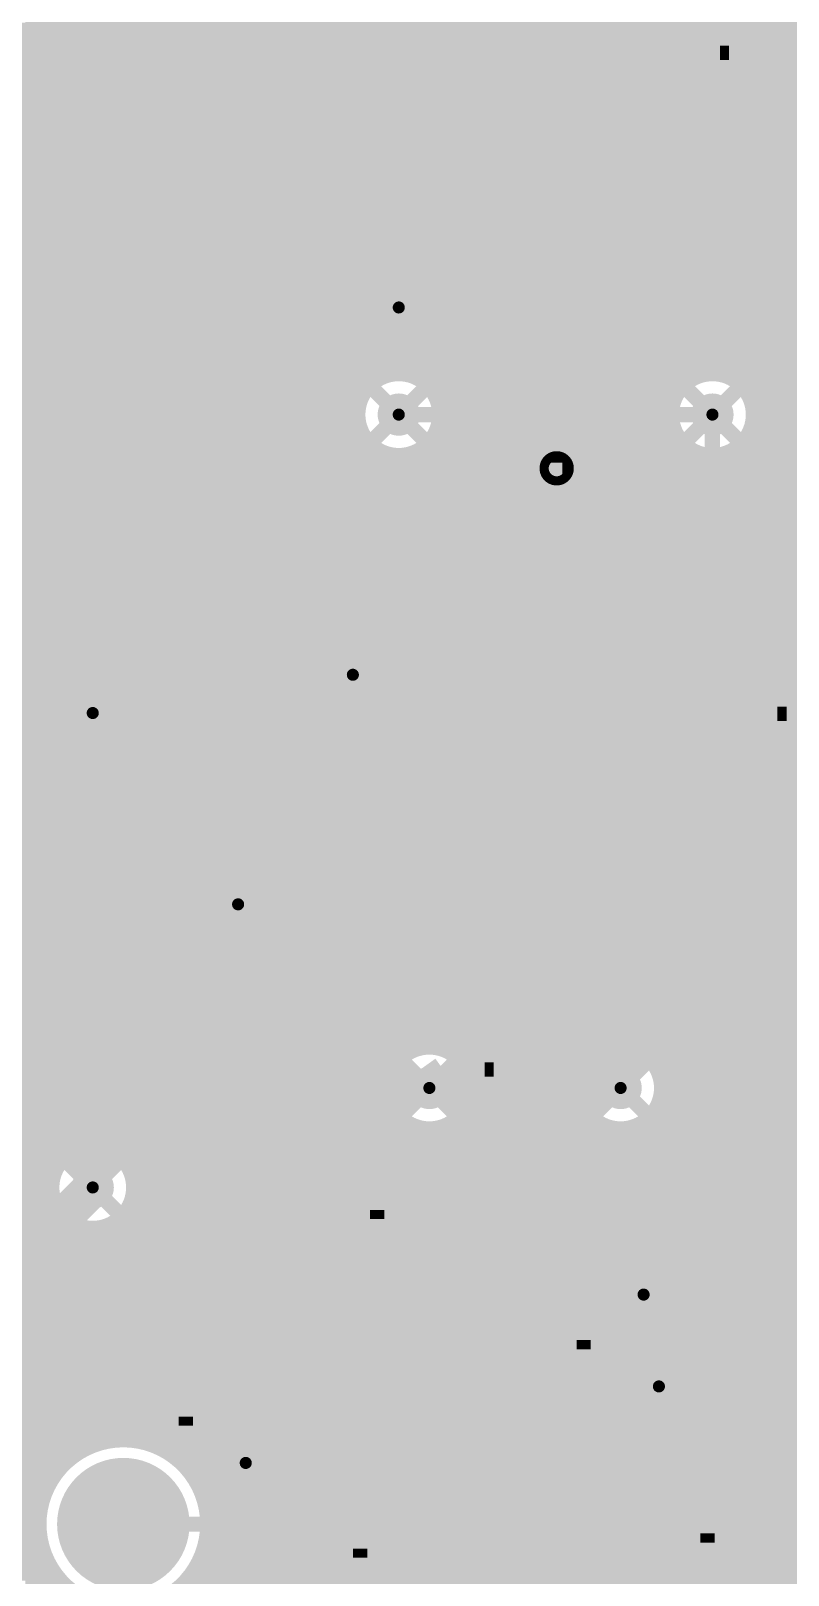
# Model space of a CAD drawing. Extents: x -20 to 155, y -92 to 168.
# Drawn here: x 105.15 to 117.72, y 81.7 to 107.33 of the extents above; entities that cross this region are included whole.
import ezdxf

# ---------------------------------------------------------------- set-up
doc = ezdxf.new("R2010")
doc.units = 0
doc.header["$MEASUREMENT"] = 0
doc.layers.get('0').update_dxf_attribs({"linetype": 'CONTINUOUS'})
for name, color, linetype in [('25-334-1_BOT', 7, 'CONTINUOUS'), ('25-334-1_DRD', 7, 'CONTINUOUS'), ('25-334-1_DRL', 2, 'CONTINUOUS'), ('25-334-1_IN1', 4, 'CONTINUOUS'), ('25-334-1_IN2', 3, 'CONTINUOUS'), ('25-334-1_SMB', 5, 'CONTINUOUS'), ('25-334-1_SMT', 10, 'CONTINUOUS'), ('25-334-1_SPB', 14, 'CONTINUOUS'), ('25-334-1_SSB', 12, 'CONTINUOUS'), ('25-334-1_TOP', 13, 'CONTINUOUS'), ('THRUHOLE_TAP', 7, 'CONTINUOUS')]:
    doc.layers.add(name, color=color, linetype=linetype)

# ---------------------------------------------------------------- blocks, each defined once
blk = doc.blocks.new('RECTANGLE_4')
blk.add_solid([(0.4064, 0.4826), (0.4064, -0.4826), (-0.4064, 0.4826), (-0.4064, -0.4826)])
blk = doc.blocks.new('RECTANGLE_13')
blk.add_solid([(0.63627, 0.51308), (0.63627, -0.51308), (-0.63627, 0.51308), (-0.63627, -0.51308)])
blk = doc.blocks.new('ROUND_25')
at = {"const_width": 1.09982}
blk.add_lwpolyline([(-0.54991, 0, 1), (0.54991, 0, 1)], format="xyb", close=True, dxfattribs=at)
blk = doc.blocks.new('RECTANGLE_26')
blk.add_solid([(0.4826, 0.4064), (0.4826, -0.4064), (-0.4826, 0.4064), (-0.4826, -0.4064)])
blk = doc.blocks.new('ROUND_39')
at = {"const_width": 0.35052}
blk.add_lwpolyline([(-0.17526, 0, 1), (0.17526, 0, 1)], format="xyb", close=True, dxfattribs=at)
blk = doc.blocks.new('RECTANGLE_47')
blk.add_solid([(0.51308, 0.63627), (0.51308, -0.63627), (-0.51308, 0.63627), (-0.51308, -0.63627)])
blk = doc.blocks.new('RECTANGLE_62')
blk.add_solid([(0.8636, 0.6985), (0.8636, -0.6985), (-0.8636, 0.6985), (-0.8636, -0.6985)])
blk = doc.blocks.new('OBLONG_63')
at = {"const_width": 0.65024}
blk.add_lwpolyline([(0.50038, 0), (-0.50038, 0)], dxfattribs=at)
at = {"const_width": 0.32512}
for points in [[(-0.66294, 0, 1), (-0.33782, 0, 1)], [(0.33782, 0, 1), (0.66294, 0, 1)]]:
    blk.add_lwpolyline(points, format="xyb", close=True, dxfattribs=at)
blk = doc.blocks.new('ROUND_81')
at = {"const_width": 0.50038}
blk.add_lwpolyline([(-0.25019, 0, 1), (0.25019, 0, 1)], format="xyb", close=True, dxfattribs=at)
blk = doc.blocks.new('ROUND_84')
at = {"const_width": 0.10033}
blk.add_lwpolyline([(-0.050164, 0, 1), (0.050164, 0, 1)], format="xyb", close=True, dxfattribs=at)
blk = doc.blocks.new('ROUND_85')
at = {"const_width": 0.10033}
blk.add_lwpolyline([(-0.050164, 0, 1), (0.050164, 0, 1)], format="xyb", close=True, dxfattribs=at)
blk = doc.blocks.new('ROUND_38')
at = {"const_width": 0.35052}
blk.add_lwpolyline([(-0.17526, 0, 1), (0.17526, 0, 1)], format="xyb", close=True, dxfattribs=at)
blk = doc.blocks.new('ROUND_42')
at = {"const_width": 0.35052}
blk.add_lwpolyline([(-0.17526, 0, 1), (0.17526, 0, 1)], format="xyb", close=True, dxfattribs=at)
blk = doc.blocks.new('ROUND_35')
at = {"const_width": 0.10033}
blk.add_lwpolyline([(-0.050164, 0, 1), (0.050164, 0, 1)], format="xyb", close=True, dxfattribs=at)
blk = doc.blocks.new('ROUND_71')
at = {"const_width": 0.50038}
blk.add_lwpolyline([(-0.25019, 0, 1), (0.25019, 0, 1)], format="xyb", close=True, dxfattribs=at)

msp = doc.modelspace()

# ---------------------------------------------------------------- linework, layer by layer
at = {"layer": '25-334-1_BOT'}
for points, const_width in [([(117.475, 118.491), (115.824, 118.491), (114.935, 117.602), (114.935, 107.2896), (114.8842, 107.2388), (113.03, 107.2388)], 0.635), ([(113.03, 103.505), (114.935, 103.505), (114.935, 107.2896), (114.8842, 107.2388), (113.03, 107.2388)], 0.635), ([(113.03, 104.775), (111.887, 104.775), (110.49, 103.378), (110.49, 99.314), (112.522, 97.282), (112.522, 89.535), (110.617, 87.63), (107.696, 87.63), (106.6038, 86.5378), (106.6038, 86.36)], 0.254), ([(113.03, 103.505), (114.935, 103.505), (114.935, 89.789)], 0.635), ([(113.03, 102.235), (111.76, 102.235), (111.252, 102.743)], 0.254), ([(111.252, 102.743), (111.76, 102.235), (113.03, 102.235)], 0.254), ([(113.03, 100.965), (111.252, 100.965)], 0.254), ([(116.459, 100.965), (116.459, 90.297), (121.92, 84.836), (121.92, 82.169), (121.7041, 81.9531), (120.6119, 81.9531)], 0.254), ([(110.49, 95.3262), (110.49, 96.647)], 0.254), ([(110.49, 95.3262), (110.49, 96.647)], 0.254), ([(106.172, 94.361), (106.172, 96.012)], 0.635), ([(106.172, 96.012), (106.172, 94.361)], 0.635), ([(110.49, 93.9038), (110.49, 91.821)], 0.635), ([(108.585, 92.837), (108.585, 91.5162)], 0.635), ([(108.585, 92.837), (108.585, 91.5162)], 0.635), ([(108.585, 91.5162), (108.585, 92.837)], 0.635), ([(106.172, 92.075), (99.568, 92.075)], 0.635), ([(108.585, 90.0938), (108.585, 89.789), (106.172, 89.789)], 0.635), ([(106.172, 88.138), (106.172, 89.789)], 0.635), ([(110.49, 89.789), (108.585, 89.789), (106.172, 89.789)], 0.635), ([(111.76, 89.789), (110.49, 89.789)], 0.635), ([(109.7788, 86.36), (108.0262, 86.36)], 0.254), ([(114.3762, 84.455), (114.3762, 85.1408), (113.157, 86.36), (111.2012, 86.36)], 0.254), ([(116.459, 86.36), (115.316, 86.36)], 0.254), ([(116.7638, 84.455), (115.951, 84.455), (115.57, 84.836)], 0.254), ([(115.57, 84.836), (115.951, 84.455), (116.7638, 84.455)], 0.254), ([(108.712, 83.566), (109.601, 84.455), (109.7788, 84.455)], 0.254), ([(108.712, 83.566), (109.601, 84.455), (109.7788, 84.455)], 0.254), ([(112.9538, 84.455), (111.2012, 84.455)], 0.254), ([(114.3762, 84.455), (116.37772, 82.45348), (120.6119, 82.45348)], 0.254), ([(116.7638, 84.455), (116.7638, 83.6422), (117.094, 83.312), (118.618, 83.312), (119.26062, 83.95462), (120.6119, 83.95462)], 0.254), ([(112.9538, 82.55), (106.68, 82.55)], 0.254), ([(120.6119, 81.45272), (116.54028, 81.45272), (115.443, 82.55), (114.3762, 82.55)], 0.254)]:
    msp.add_lwpolyline(points, dxfattribs=dict(at, const_width=const_width))
at = {"layer": '25-334-1_DRD', "const_width": 0.254}
for points in [[(111.887, 103.378), (110.617, 102.108)], [(111.887, 102.108), (110.617, 103.378)], [(111.887, 103.378), (110.617, 102.108)], [(111.887, 102.108), (110.617, 103.378)], [(111.887, 101.6), (110.617, 100.33)], [(111.887, 100.33), (110.617, 101.6)], [(117.094, 101.6), (115.824, 100.33)], [(117.094, 100.33), (115.824, 101.6)], [(111.125, 97.282), (109.855, 96.012)], [(111.125, 96.012), (109.855, 97.282)], [(111.125, 97.282), (109.855, 96.012)], [(111.125, 96.012), (109.855, 97.282)], [(106.807, 96.647), (105.537, 95.377)], [(106.807, 95.377), (105.537, 96.647)], [(106.807, 96.647), (105.537, 95.377)], [(106.807, 95.377), (105.537, 96.647)], [(109.22, 93.472), (107.95, 92.202)], [(109.22, 92.202), (107.95, 93.472)], [(109.22, 93.472), (107.95, 92.202)], [(109.22, 92.202), (107.95, 93.472)], [(109.22, 93.472), (107.95, 92.202)], [(109.22, 92.202), (107.95, 93.472)], [(112.395, 90.424), (111.125, 89.154)], [(112.395, 89.154), (111.125, 90.424)], [(115.57, 90.424), (114.3, 89.154)], [(115.57, 89.154), (114.3, 90.424)], [(106.807, 88.773), (105.537, 87.503)], [(106.807, 87.503), (105.537, 88.773)], [(115.951, 86.995), (114.681, 85.725)], [(115.951, 85.725), (114.681, 86.995)], [(116.205, 85.471), (114.935, 84.201)], [(116.205, 84.201), (114.935, 85.471)], [(116.205, 85.471), (114.935, 84.201)], [(116.205, 84.201), (114.935, 85.471)], [(109.347, 84.201), (108.077, 82.931)], [(109.347, 82.931), (108.077, 84.201)], [(109.347, 84.201), (108.077, 82.931)], [(109.347, 82.931), (108.077, 84.201)], [(106.68, 83.185), (106.68, 81.915)], [(107.315, 82.55), (106.045, 82.55)]]:
    msp.add_lwpolyline(points, dxfattribs=at)
at = {"layer": '25-334-1_IN1', "const_width": 0.254}
for points in [[(121.412, 93.599), (116.078, 93.599)], [(116.078, 93.599), (116.078, 85.28812)], [(116.3066, 93.599), (116.3066, 75.22972)], [(116.5352, 93.599), (116.5352, 70.993)], [(116.7638, 93.599), (116.7638, 70.993)], [(116.9924, 93.599), (116.9924, 70.993)], [(117.221, 93.599), (117.221, 70.993)], [(117.4496, 93.599), (117.4496, 70.993)], [(117.6782, 93.599), (117.6782, 70.993)], [(121.6152, 93.3958), (116.078, 93.3958)], [(121.8438, 93.1672), (116.078, 93.1672)], [(122.0724, 92.9386), (116.078, 92.9386)], [(122.301, 92.71), (116.078, 92.71)], [(122.5296, 92.4814), (116.078, 92.4814)], [(133.604, 92.2528), (116.078, 92.2528)], [(133.604, 92.0242), (116.078, 92.0242)], [(133.604, 91.7956), (116.078, 91.7956)], [(133.604, 91.567), (116.078, 91.567)], [(133.604, 91.3384), (116.078, 91.3384)], [(133.604, 91.1098), (116.078, 91.1098)], [(133.604, 90.8812), (116.078, 90.8812)], [(133.604, 90.6526), (116.078, 90.6526)], [(125.63348, 90.424), (116.078, 90.424)], [(125.46584, 90.1954), (116.078, 90.1954)], [(125.40742, 89.9668), (116.078, 89.9668)], [(125.42774, 89.7382), (116.078, 89.7382)], [(125.5395, 89.5096), (116.078, 89.5096)], [(125.84176, 89.281), (116.078, 89.281)], [(133.604, 89.0524), (116.078, 89.0524)], [(119.37238, 88.8238), (116.078, 88.8238)], [(119.16664, 88.5952), (116.078, 88.5952)], [(119.0879, 88.3666), (116.078, 88.3666)], [(119.09298, 88.138), (116.078, 88.138)], [(119.18188, 87.9094), (116.078, 87.9094)], [(119.41302, 87.6808), (116.078, 87.6808)], [(120.18264, 87.4522), (116.078, 87.4522)], [(120.1039, 87.2236), (116.078, 87.2236)], [(120.10898, 86.995), (116.078, 86.995)], [(120.19788, 86.7664), (116.078, 86.7664)], [(120.42902, 86.5378), (116.078, 86.5378)], [(133.604, 86.3092), (116.078, 86.3092)], [(133.604, 86.0806), (116.078, 86.0806)], [(133.604, 85.852), (116.078, 85.852)], [(133.604, 85.6234), (116.078, 85.6234)], [(133.604, 85.3948), (116.078, 85.3948)], [(133.604, 85.1662), (116.16436, 85.1662)], [(133.604, 84.709), (116.23802, 84.709)], [(133.604, 84.9376), (116.24056, 84.9376)], [(133.604, 84.4804), (116.14912, 84.4804)], [(116.078, 84.38388), (116.078, 75.49388)], [(133.604, 84.2518), (116.078, 84.2518)], [(133.59638, 84.0232), (116.078, 84.0232)], [(133.38048, 83.7946), (116.078, 83.7946)], [(133.2992, 83.566), (116.078, 83.566)], [(133.2992, 83.3374), (116.078, 83.3374)], [(133.38302, 83.1088), (116.078, 83.1088)], [(133.604, 82.8802), (116.078, 82.8802)], [(133.604, 82.6516), (116.078, 82.6516)], [(133.604, 82.423), (116.078, 82.423)], [(133.604, 82.1944), (116.078, 82.1944)], [(133.604, 81.9658), (116.078, 81.9658)], [(133.604, 81.7372), (116.078, 81.7372)]]:
    msp.add_lwpolyline(points, dxfattribs=at)
for points in [[(116.25072, 84.836, 0.1838455), (116.0785, 85.28856)], [(116.25072, 84.836, 0.1838455), (116.0785, 85.28856)], [(116.078, 84.38388, 0.183846), (116.25006, 84.836)], [(116.078, 84.38388, 0.183846), (116.25006, 84.836)]]:
    msp.add_lwpolyline(points, format="xyb", dxfattribs=at)
at = {"layer": '25-334-1_IN2', "const_width": 0.254}
for points in [[(110.6678, 119.761), (110.6678, 101.31298)], [(110.8964, 119.761), (110.8964, 101.54412)], [(111.125, 119.761), (111.125, 101.63302)], [(111.3536, 119.761), (111.3536, 101.63556)], [(111.5822, 119.761), (111.5822, 101.55936)], [(111.8108, 119.761), (111.8108, 101.35108)], [(112.0394, 119.761), (112.0394, 90.40876)], [(112.268, 119.761), (112.268, 90.24112)], [(112.4966, 119.761), (112.4966, 70.7644)], [(112.7252, 119.761), (112.7252, 70.5358)], [(112.9538, 119.761), (112.9538, 70.3072)], [(113.1824, 119.761), (113.1824, 70.0786)], [(113.411, 119.761), (113.411, 69.85)], [(113.6396, 119.761), (113.6396, 69.6214)], [(113.8682, 119.761), (113.8682, 69.3928)], [(114.0968, 119.761), (114.0968, 69.1642)], [(114.3254, 119.761), (114.3254, 90.08872)], [(114.554, 119.761), (114.554, 90.35288)], [(114.7826, 119.761), (114.7826, 90.45194)], [(115.0112, 119.761), (115.0112, 90.46464)], [(115.2398, 119.761), (115.2398, 90.39606)], [(115.4684, 119.761), (115.4684, 90.21064)], [(115.697, 119.761), (115.697, 73.78192)], [(115.9256, 119.761), (115.9256, 101.38664)], [(116.1542, 119.761), (116.1542, 101.57206)], [(116.3828, 119.761), (116.3828, 101.64064)], [(116.6114, 119.761), (116.6114, 101.62794)], [(116.84, 119.761), (116.84, 101.52888)], [(117.0686, 119.761), (117.0686, 101.26472)], [(117.2972, 119.761), (117.2972, 65.9638)], [(117.5258, 119.761), (117.5258, 65.7352)], [(117.7544, 119.761), (117.7544, 65.659)], [(105.41, 117.07876), (105.41, 83.20786)], [(105.1814, 116.64696), (105.1814, 78.0796)], [(105.6386, 116.64696), (105.6386, 88.55964)], [(107.696, 116.61648), (107.696, 83.55584)], [(105.8672, 116.4209), (105.8672, 88.74506)], [(106.0958, 116.27866), (106.0958, 88.81364)], [(107.2388, 116.2685), (107.2388, 83.86572)], [(107.4674, 116.40312), (107.4674, 83.7438)], [(106.3244, 116.1923), (106.3244, 88.80094)], [(106.553, 116.15166), (106.553, 88.70188)], [(106.7816, 116.14912), (106.7816, 88.43772)], [(107.0102, 116.18722), (107.0102, 83.94192)], [(107.9246, 116.14404), (107.9246, 83.25358)], [(108.1532, 116.14404), (108.1532, 75.1078)], [(108.3818, 116.14404), (108.3818, 74.8792)], [(108.6104, 116.14404), (108.6104, 74.6506)], [(108.839, 116.14404), (108.839, 74.422)], [(109.0676, 116.14404), (109.0676, 74.1934)], [(109.2962, 116.14404), (109.2962, 73.9648)], [(109.5248, 116.14404), (109.5248, 73.7362)], [(109.7534, 116.14404), (109.7534, 73.5076)], [(109.982, 116.14404), (109.982, 73.279)], [(110.2106, 116.14404), (110.2106, 73.0504)], [(110.4392, 116.14404), (110.4392, 72.8218)], [(135.5344, 107.3404), (86.741, 107.3404)], [(135.3058, 107.1118), (86.741, 107.1118)], [(135.16102, 106.8832), (86.741, 106.8832)], [(135.07212, 106.6546), (86.741, 106.6546)], [(135.0264, 106.426), (86.741, 106.426)], [(135.02386, 106.1974), (95.25, 106.1974)], [(135.05942, 105.9688), (95.25, 105.9688)], [(135.13816, 105.7402), (95.25, 105.7402)], [(135.27024, 105.5116), (95.25, 105.5116)], [(134.43966, 105.283), (95.25, 105.283)], [(133.91896, 105.0544), (95.25, 105.0544)], [(133.6929, 104.8258), (95.25, 104.8258)], [(133.56082, 104.5972), (95.25, 104.5972)], [(133.48462, 104.3686), (95.25, 104.3686)], [(133.45922, 104.14), (95.25, 104.14)], [(133.477, 103.9114), (95.25, 103.9114)], [(133.54304, 103.6828), (95.25, 103.6828)], [(133.00202, 103.4542), (95.25, 103.4542)], [(132.77088, 103.2256), (95.25, 103.2256)], [(132.68198, 102.997), (95.25, 102.997)], [(132.6769, 102.7684), (95.25, 102.7684)], [(132.75564, 102.5398), (40.259, 102.5398)], [(132.96138, 102.3112), (40.259, 102.3112)], [(133.5532, 102.0826), (40.259, 102.0826)], [(133.48208, 101.854), (40.259, 101.854)], [(111.08944, 101.6254), (40.259, 101.6254)], [(116.29644, 101.6254), (111.41202, 101.6254)], [(133.45922, 101.6254), (116.61902, 101.6254)], [(110.72622, 101.3968), (40.259, 101.3968)], [(115.93322, 101.3968), (111.77778, 101.3968)], [(133.47954, 101.3968), (116.98478, 101.3968)], [(110.60176, 101.1682), (40.259, 101.1682)], [(115.80876, 101.1682), (111.8997, 101.1682)], [(133.54812, 101.1682), (117.1067, 101.1682)], [(110.57128, 100.9396), (40.259, 100.9396)], [(115.77828, 100.9396), (111.93018, 100.9396)], [(133.67512, 100.9396), (117.13718, 100.9396)], [(110.62208, 100.711), (40.259, 100.711)], [(110.6678, 100.61702), (110.6678, 72.5932)], [(115.82908, 100.711), (111.88192, 100.711)], [(117.0686, 100.66274), (117.0686, 66.1924)], [(133.88594, 100.711), (117.08892, 100.711)], [(110.77194, 100.4824), (40.259, 100.4824)], [(110.8964, 100.38588), (110.8964, 72.3646)], [(111.5822, 100.37064), (111.5822, 90.44432)], [(115.97894, 100.4824), (111.72952, 100.4824)], [(111.8108, 100.57638), (111.8108, 90.46718)], [(115.9256, 100.54336), (115.9256, 73.62952)], [(116.1542, 100.35794), (116.1542, 67.1068)], [(116.84, 100.40112), (116.84, 66.421)], [(134.32282, 100.4824), (116.93652, 100.4824)], [(135.29056, 100.2538), (46.10608, 100.2538)], [(111.125, 100.29698), (111.125, 90.0303)], [(111.3536, 100.2919), (111.3536, 90.33256)], [(116.3828, 100.28936), (116.3828, 66.8782)], [(116.6114, 100.30206), (116.6114, 66.6496)], [(135.15086, 100.0252), (79.08798, 100.0252)], [(135.06704, 99.7966), (79.31912, 99.7966)], [(135.0264, 99.568), (79.40802, 99.568)], [(135.02386, 99.3394), (79.41056, 99.3394)], [(135.0645, 99.1108), (79.33436, 99.1108)], [(135.14832, 98.8822), (79.12608, 98.8822)], [(135.28548, 98.6536), (40.259, 98.6536)], [(135.50138, 98.425), (59.88812, 98.425)], [(135.90524, 98.1964), (60.05576, 98.1964)], [(152.4, 97.9678), (60.11418, 97.9678)], [(118.63324, 97.7392), (60.09132, 97.7392)], [(118.16842, 97.282), (59.6773, 97.282)], [(118.34876, 97.5106), (59.97956, 97.5106)], [(118.05158, 97.0534), (52.49164, 97.0534)], [(117.983, 96.8248), (55.75808, 96.8248)], [(117.95252, 96.5962), (85.5726, 96.5962)], [(117.9576, 96.3676), (85.98154, 96.3676)], [(118.00078, 96.139), (86.21014, 96.139)], [(118.08714, 95.9104), (86.35746, 95.9104)], [(118.22176, 95.6818), (86.45398, 95.6818)], [(118.4275, 95.4532), (86.50478, 95.4532)], [(118.77294, 95.2246), (86.52002, 95.2246)], [(152.4, 94.996), (86.49716, 94.996)], [(152.4, 94.7674), (86.4362, 94.7674)], [(142.17904, 94.5388), (86.32952, 94.5388)], [(142.17904, 94.3102), (86.16696, 94.3102)], [(130.50774, 94.0816), (85.91296, 94.0816)], [(130.24612, 93.853), (85.3948, 93.853)], [(130.14706, 93.6244), (72.96658, 93.6244)], [(130.20294, 93.1672), (40.259, 93.1672)], [(130.13436, 93.3958), (72.60082, 93.3958)], [(120.04294, 92.9386), (40.259, 92.9386)], [(119.89308, 92.71), (40.259, 92.71)], [(119.84228, 92.4814), (40.259, 92.4814)], [(119.87276, 92.2528), (40.259, 92.2528)], [(119.99722, 92.0242), (52.67198, 92.0242)], [(120.36044, 91.7956), (52.90312, 91.7956)], [(142.42034, 91.567), (52.99202, 91.567)], [(142.2908, 91.3384), (52.99456, 91.3384)], [(142.2146, 91.1098), (52.91836, 91.1098)], [(142.18158, 90.8812), (85.5726, 90.8812)], [(142.1892, 90.6526), (85.98154, 90.6526)], [(111.51616, 90.424), (86.21014, 90.424)], [(114.69116, 90.424), (112.0013, 90.424)], [(142.23492, 90.424), (115.1763, 90.424)], [(111.2139, 90.1954), (86.35746, 90.1954)], [(114.3889, 90.1954), (112.30356, 90.1954)], [(134.19836, 90.1954), (115.47856, 90.1954)], [(111.10214, 89.9668), (86.45398, 89.9668)], [(114.27714, 89.9668), (112.41532, 89.9668)], [(134.01294, 89.9668), (115.59032, 89.9668)], [(111.08182, 89.7382), (86.50478, 89.7382)], [(114.25682, 89.7382), (112.43818, 89.7382)], [(133.94436, 89.7382), (115.61318, 89.7382)], [(111.14024, 89.5096), (86.52002, 89.5096)], [(111.125, 89.54516), (111.125, 72.136)], [(112.268, 89.33688), (112.268, 70.993)], [(114.31524, 89.5096), (112.37976, 89.5096)], [(114.3254, 89.48674), (114.3254, 68.9356)], [(115.4684, 89.36736), (115.4684, 73.83018)], [(133.95706, 89.5096), (115.55476, 89.5096)], [(111.30788, 89.281), (86.49716, 89.281)], [(111.3536, 89.2429), (111.3536, 71.9074)], [(111.5822, 89.13114), (111.5822, 71.6788)], [(111.8108, 89.11082), (111.8108, 71.4502)], [(112.0394, 89.16924), (112.0394, 71.2216)], [(114.48288, 89.281), (112.21212, 89.281)], [(114.554, 89.22512), (114.554, 68.707)], [(114.7826, 89.12606), (114.7826, 73.31202)], [(115.0112, 89.11336), (115.0112, 73.67778)], [(115.2398, 89.18194), (115.2398, 73.7997)], [(134.05612, 89.281), (115.38712, 89.281)], [(119.37238, 88.8238), (86.32952, 88.8238)], [(134.31774, 89.0524), (86.4362, 89.0524)], [(105.66908, 88.5952), (100.07092, 88.5952)], [(119.16664, 88.5952), (106.67492, 88.5952)], [(105.53192, 88.3666), (100.20808, 88.3666)], [(119.0879, 88.3666), (106.81208, 88.3666)], [(105.49128, 88.138), (100.24872, 88.138)], [(119.09298, 88.138), (106.85272, 88.138)], [(105.53192, 87.9094), (100.20808, 87.9094)], [(106.7816, 87.83574), (106.7816, 83.97494)], [(119.18188, 87.9094), (106.81208, 87.9094)], [(105.66908, 87.6808), (100.07092, 87.6808)], [(105.6386, 87.71636), (105.6386, 83.53044)], [(105.8672, 87.53094), (105.8672, 83.72602)], [(106.553, 87.57412), (106.553, 83.97494)], [(119.41302, 87.6808), (106.67492, 87.6808)], [(120.18264, 87.4522), (40.259, 87.4522)], [(106.0958, 87.46236), (106.0958, 83.85556)], [(106.3244, 87.47506), (106.3244, 83.9343)], [(120.1039, 87.2236), (98.49612, 87.2236)], [(120.10898, 86.995), (98.66376, 86.995)], [(120.19788, 86.7664), (98.72218, 86.7664)], [(120.42902, 86.5378), (98.69932, 86.5378)], [(133.94182, 86.3092), (98.58756, 86.3092)], [(119.53494, 86.0806), (98.2853, 86.0806)], [(119.38508, 85.852), (70.9803, 85.852)], [(119.09044, 85.6234), (71.28256, 85.6234)], [(118.72722, 85.3948), (71.39432, 85.3948)], [(118.60276, 85.1662), (81.14792, 85.1662)], [(118.57228, 84.9376), (81.28508, 84.9376)], [(118.62308, 84.709), (81.32572, 84.709)], [(118.77294, 84.4804), (81.28508, 84.4804)], [(125.77572, 84.2518), (81.14792, 84.2518)], [(133.59638, 84.0232), (81.23936, 84.0232)], [(105.97642, 83.7946), (81.31556, 83.7946)], [(133.38048, 83.7946), (107.38358, 83.7946)], [(105.67416, 83.566), (81.31302, 83.566)], [(133.2992, 83.566), (107.68584, 83.566)], [(105.4862, 83.3374), (81.22412, 83.3374)], [(133.2992, 83.3374), (107.8738, 83.3374)], [(105.36428, 83.1088), (80.99298, 83.1088)], [(133.38302, 83.1088), (107.99572, 83.1088)], [(105.28808, 82.8802), (40.259, 82.8802)], [(133.604, 82.8802), (108.07192, 82.8802)], [(105.25252, 82.6516), (52.36972, 82.6516)], [(105.25506, 82.423), (59.88812, 82.423)], [(139.16406, 82.6516), (108.10494, 82.6516)], [(139.26312, 82.423), (108.10494, 82.423)], [(105.2957, 82.1944), (60.05576, 82.1944)], [(139.52474, 82.1944), (108.0643, 82.1944)], [(105.37444, 81.9658), (104.05364, 81.9658)], [(105.41, 81.89214), (105.41, 79.39786)], [(152.4, 81.9658), (107.98556, 81.9658)], [(105.50398, 81.7372), (104.42702, 81.7372)], [(152.4, 81.7372), (107.85602, 81.7372)], [(107.9246, 81.84642), (107.9246, 79.44358)]]:
    msp.add_lwpolyline(points, dxfattribs=at)
for points in [[(111.252, 101.64572, 0.4142136), (110.57128, 100.965)], [(111.93272, 100.965, 0.4142136), (111.252, 101.64572)], [(116.459, 101.64572, 0.4142136), (115.77828, 100.965)], [(117.13972, 100.965, 0.4142136), (116.459, 101.64572)], [(110.57128, 100.965, 0.4142136), (111.252, 100.28428)], [(111.252, 100.28428, 0.4142136), (111.93272, 100.965)], [(115.77828, 100.965, 0.4142136), (116.459, 100.28428)], [(116.459, 100.28428, 0.4142136), (117.13972, 100.965)], [(111.76, 90.46972, 0.4142136), (111.07928, 89.789)], [(112.44072, 89.789, 0.4142136), (111.76, 90.46972)], [(114.935, 90.46972, 0.4142136), (114.25428, 89.789)], [(115.61572, 89.789, 0.4142136), (114.935, 90.46972)], [(111.07928, 89.789, 0.4142136), (111.76, 89.10828)], [(111.76, 89.10828, 0.4142136), (112.44072, 89.789)], [(114.25428, 89.789, 0.4142136), (114.935, 89.10828)], [(114.935, 89.10828, 0.4142136), (115.61572, 89.789)], [(106.172, 88.81872, 0.4142136), (105.49128, 88.138)], [(106.85272, 88.138, 0.4142136), (106.172, 88.81872)], [(105.49128, 88.138, 0.4142136), (106.172, 87.45728)], [(106.172, 87.45728, 0.4142136), (106.85272, 88.138)], [(106.68, 83.98002, 0.4142136), (105.24998, 82.55)], [(108.11002, 82.55, 0.4142136), (106.68, 83.98002)], [(105.24998, 82.55, 0.4142136), (106.68, 81.11998)], [(106.68, 81.11998, 0.4142136), (108.11002, 82.55)]]:
    msp.add_lwpolyline(points, format="xyb", dxfattribs=at)
at = {"layer": '25-334-1_SSB', "const_width": 0.1524}
for points in [[(113.8555, 109.4105), (113.8555, 106.4895), (112.2172, 106.4895), (112.2172, 109.4105), (113.8555, 109.4105)], [(116.65966, 106.96956), (115.64366, 106.96956), (115.81384, 107.08894)], [(116.65966, 106.85272), (116.65966, 107.08894)], [(116.48948, 106.48696), (116.65966, 106.37012), (116.65966, 106.13136), (116.48948, 106.01452), (116.32184, 106.01452), (115.98148, 106.25074), (115.64366, 106.01452), (115.64366, 106.48696)], [(114.935, 99.949), (117.983, 99.949), (117.983, 105.537), (114.173, 105.537), (114.173, 100.711), (114.935, 99.949)], [(113.9952, 100.2411), (113.74882, 100.2411)], [(113.7666, 100.2538), (113.7666, 99.89566)], [(113.90376, 100.2792), (113.90376, 99.86772)], [(114.04092, 100.19792), (114.04092, 99.95154)], [(114.07902, 100.10394), (113.66754, 100.10394)], [(114.05108, 99.96678), (113.69294, 99.96678)], [(116.5987, 97.43694), (116.5987, 97.91192)], [(110.55858, 97.74428), (110.55858, 97.38868), (110.3884, 97.2693), (110.22076, 97.2693), (110.05058, 97.38868), (110.05058, 97.74428), (111.06658, 97.74428)], [(117.6147, 97.6757), (116.5987, 97.6757)], [(110.55858, 97.4471), (111.06658, 97.2693)], [(117.1067, 97.07372), (117.1067, 96.71812), (116.93906, 96.59874), (116.76888, 96.59874), (116.5987, 96.71812), (116.5987, 97.07372), (117.6147, 97.07372)], [(111.06658, 96.7867), (110.05058, 96.4311), (110.05058, 96.90608)], [(109.6645, 93.1545), (109.6645, 96.0755), (111.3028, 96.0755), (111.3028, 93.1545), (109.6645, 93.1545)], [(117.6147, 95.9993), (116.5987, 95.9993), (116.76888, 96.11614)], [(117.6147, 95.87992), (117.6147, 96.11614)], [(107.4166, 95.504), (107.4166, 88.646), (98.3234, 88.646), (98.3234, 95.504), (107.4166, 95.504)], [(117.1067, 95.10014), (116.93906, 95.04172), (116.76888, 95.04172), (116.5987, 95.10014), (116.5987, 95.45574), (116.76888, 95.5167), (116.93906, 95.5167), (117.1067, 95.45574), (117.1067, 95.10014), (117.27688, 95.04172), (117.44706, 95.04172), (117.6147, 95.10014), (117.6147, 95.45574), (117.44706, 95.5167), (117.27688, 95.5167), (117.1067, 95.45574)], [(108.89742, 93.55836), (109.06506, 93.61932), (109.06506, 93.97492), (108.89742, 94.03334), (108.21924, 94.03334), (108.04906, 93.97492), (108.04906, 93.61932), (108.21924, 93.55836)], [(108.55706, 93.13672), (108.55706, 92.78112), (108.72724, 92.72016), (108.89742, 92.72016), (109.06506, 92.78112), (109.06506, 93.13672), (108.89742, 93.19514), (108.72724, 93.19514), (108.04906, 92.95892)], [(111.125, 92.583), (109.855, 92.583), (109.601, 92.329), (109.601, 89.027), (111.379, 89.027), (111.379, 92.329), (111.125, 92.583)], [(109.4105, 92.2655), (109.4105, 89.3445), (107.7722, 89.3445), (107.7722, 92.2655), (109.4105, 92.2655)], [(112.75314, 91.948), (112.75314, 91.5924), (112.41278, 91.47302), (112.07496, 91.47302), (111.73714, 91.5924), (111.73714, 91.948)], [(112.75314, 91.88958), (111.73714, 91.88958)], [(118.94058, 91.20886), (117.92458, 91.20886), (118.09476, 91.3257)], [(111.379, 91.059), (109.601, 91.059)], [(112.75314, 90.69578), (112.75314, 91.1098), (111.73714, 91.1098)], [(112.75314, 90.0938), (111.73714, 90.0938), (111.90478, 90.21318)], [(112.75314, 89.97442), (112.75314, 90.21318)], [(110.89386, 87.68842), (110.89386, 88.70442), (111.0107, 88.53424)], [(109.57306, 87.85606), (109.5121, 87.68842), (109.1565, 87.68842), (109.09808, 87.85606), (109.09808, 88.19642), (109.21746, 88.36406), (109.57306, 88.36406), (109.57306, 88.70442), (109.09808, 88.70442)], [(109.93628, 88.02624), (110.41126, 88.02624), (110.1725, 88.70442), (110.05566, 88.70442), (110.05566, 87.68842)], [(111.96828, 88.19642), (111.61268, 88.19642), (111.4933, 88.36406), (111.4933, 88.53424), (111.61268, 88.70442), (111.96828, 88.70442), (111.96828, 87.68842)], [(116.55044, 87.44966), (116.66982, 87.6173), (116.72824, 87.78748), (116.72824, 88.1253), (116.66982, 88.29548), (116.55044, 88.46566), (116.43106, 88.46566), (116.31422, 88.29548), (116.25326, 88.1253), (116.25326, 87.78748), (116.31422, 87.6173), (116.43106, 87.44966), (116.55044, 87.44966)], [(117.09146, 87.78748), (117.56644, 87.78748), (117.33022, 88.46566), (117.21084, 88.46566), (117.21084, 87.44966)], [(111.6711, 88.19642), (111.4933, 87.68842)], [(110.77448, 87.68842), (111.0107, 87.68842)], [(105.8545, 87.1855), (108.7755, 87.1855), (108.7755, 85.5472), (105.8545, 85.5472), (105.8545, 87.1855)], [(109.0295, 87.1855), (111.9505, 87.1855), (111.9505, 85.5472), (109.0295, 85.5472), (109.0295, 87.1855)], [(119.253, 85.471), (115.697, 85.471), (115.697, 87.249), (119.253, 87.249), (119.253, 85.471)], [(105.49128, 86.41842), (105.13568, 86.41842), (105.0163, 86.58606), (105.0163, 86.75624), (105.13568, 86.92642), (105.49128, 86.92642), (105.49128, 85.91042)], [(114.32286, 85.52942), (114.32286, 86.54542), (114.4397, 86.37524)], [(105.1941, 86.41842), (105.0163, 85.91042)], [(112.5855, 86.03742), (112.52708, 86.20506), (112.52708, 86.37524), (112.5855, 86.54542), (112.9411, 86.54542), (113.00206, 86.37524), (113.00206, 86.20506), (112.9411, 86.03742), (112.5855, 86.03742), (112.52708, 85.86724), (112.52708, 85.69706), (112.5855, 85.52942), (112.9411, 85.52942), (113.00206, 85.69706), (113.00206, 85.86724), (112.9411, 86.03742)], [(113.36528, 85.86724), (113.84026, 85.86724), (113.6015, 86.54542), (113.48466, 86.54542), (113.48466, 85.52942)], [(115.39728, 86.03742), (115.04168, 86.03742), (114.9223, 86.20506), (114.9223, 86.37524), (115.04168, 86.54542), (115.39728, 86.54542), (115.39728, 85.52942)], [(115.1001, 86.03742), (114.9223, 85.52942)], [(114.20348, 85.52942), (114.4397, 85.52942)], [(105.9815, 84.76742), (106.3371, 84.76742), (106.39806, 84.93506), (106.39806, 85.10524), (106.3371, 85.27542), (105.9815, 85.27542), (105.92308, 85.10524), (105.92308, 84.93506), (106.1593, 84.25942)], [(106.76128, 84.59724), (107.23626, 84.59724), (106.9975, 85.27542), (106.88066, 85.27542), (106.88066, 84.25942)], [(107.71886, 84.25942), (107.71886, 85.27542), (107.8357, 85.10524)], [(108.79328, 84.76742), (108.43768, 84.76742), (108.3183, 84.93506), (108.3183, 85.10524), (108.43768, 85.27542), (108.79328, 85.27542), (108.79328, 84.25942)], [(109.0295, 85.2805), (111.9505, 85.2805), (111.9505, 83.6422), (109.0295, 83.6422), (109.0295, 85.2805)], [(112.2045, 85.2805), (115.1255, 85.2805), (115.1255, 83.6422), (112.2045, 83.6422), (112.2045, 85.2805)], [(118.9355, 83.6295), (116.0145, 83.6295), (116.0145, 85.2678), (118.9355, 85.2678), (118.9355, 83.6295)], [(108.4961, 84.76742), (108.3183, 84.25942)], [(107.59948, 84.25942), (107.8357, 84.25942)], [(116.37772, 82.3214), (116.37772, 83.3374), (116.49456, 83.16976)], [(110.61192, 82.0674), (110.61192, 83.0834), (110.72876, 82.91576)], [(115.1255, 81.7245), (112.2045, 81.7245), (112.2045, 83.3628), (115.1255, 83.3628), (115.1255, 81.7245)], [(116.97716, 82.66176), (117.45214, 82.66176), (117.21592, 83.3374), (117.09654, 83.3374), (117.09654, 82.3214)], [(109.23016, 82.5754), (108.87456, 82.5754), (108.81614, 82.40776), (108.81614, 82.23758), (108.87456, 82.0674), (109.23016, 82.0674), (109.29112, 82.23758), (109.29112, 82.40776), (109.05236, 83.0834)], [(110.12932, 82.23758), (110.06836, 82.0674), (109.71276, 82.0674), (109.65434, 82.23758), (109.65434, 82.5754), (109.77372, 82.74558), (110.12932, 82.74558), (110.12932, 83.0834), (109.65434, 83.0834)], [(111.68634, 82.5754), (111.33074, 82.5754), (111.21136, 82.74558), (111.21136, 82.91576), (111.33074, 83.0834), (111.68634, 83.0834), (111.68634, 82.0674)], [(111.38916, 82.5754), (111.21136, 82.0674)], [(116.25834, 82.3214), (116.49456, 82.3214)], [(110.49254, 82.0674), (110.72876, 82.0674)]]:
    msp.add_lwpolyline(points, dxfattribs=at)
at = {"layer": '25-334-1_SSB'}
for points, const_width in [([(113.87328, 100.28174, 0.4142136), (113.665, 100.07346)], 0.1524), ([(114.08156, 100.07346, 0.4142136), (113.87328, 100.28174)], 0.1524), ([(113.665, 100.07346, 0.4142136), (113.87328, 99.86518)], 0.1524), ([(113.87328, 99.86518, 0.4142136), (114.08156, 100.07346)], 0.1524), ([(106.68, 83.95208, 0.4142136), (105.27792, 82.55)], 0.254), ([(108.08208, 82.55, 0.4142136), (106.68, 83.95208)], 0.254), ([(105.27792, 82.55, 0.4142136), (106.68, 81.14792)], 0.254), ([(106.68, 81.14792, 0.4142136), (108.08208, 82.55)], 0.254)]:
    msp.add_lwpolyline(points, format="xyb", dxfattribs=dict(at, const_width=const_width))
at = {"layer": '25-334-1_TOP'}
for points, const_width in [([(111.252, 100.965), (116.459, 100.965)], 0.254), ([(99.568, 88.138), (104.775, 88.138), (107.442, 90.805), (143.51, 90.805)], 0.635), ([(114.935, 89.789), (111.76, 89.789)], 0.635), ([(78.74, 86.7156), (98.044, 86.7156), (104.7496, 86.7156), (106.172, 88.138)], 0.635), ([(119.761, 88.265), (119.126, 87.63), (106.68, 87.63), (105.029, 85.979), (71.628, 85.979), (70.866, 85.217), (70.739, 85.217)], 0.254), ([(131.191, 87.503), (127.635, 83.947), (113.792, 83.947), (112.776, 84.963), (80.899, 84.963), (80.645, 84.709)], 0.254), ([(69.977, 84.582), (70.104, 84.455), (70.993, 84.455), (72.009, 85.471), (105.41, 85.471), (107.061, 87.122), (120.777, 87.122)], 0.254), ([(80.645, 83.693), (81.407, 84.455), (112.522, 84.455), (113.52276, 83.45424), (133.96976, 83.45424)], 0.254)]:
    msp.add_lwpolyline(points, dxfattribs=dict(at, const_width=const_width))

# ---------------------------------------------------------------- block references
at = {"layer": '25-334-1_BOT'}
for name, p in [('RECTANGLE_26', (113.03, 107.2388)), ('OBLONG_63', (113.03, 104.775)), ('OBLONG_63', (113.03, 103.505)), ('ROUND_39', (111.252, 102.743)), ('OBLONG_63', (113.03, 102.235)), ('ROUND_39', (111.252, 100.965)), ('OBLONG_63', (113.03, 100.965)), ('ROUND_39', (116.459, 100.965)), ('ROUND_39', (110.49, 96.647)), ('ROUND_39', (106.172, 96.012)), ('RECTANGLE_26', (110.49, 95.3262)), ('RECTANGLE_62', (106.172, 94.361)), ('RECTANGLE_26', (110.49, 93.9038)), ('ROUND_39', (108.585, 92.837)), ('RECTANGLE_62', (106.172, 92.075)), ('RECTANGLE_13', (110.49, 91.821)), ('RECTANGLE_26', (108.585, 91.5162)), ('RECTANGLE_62', (106.172, 89.789)), ('RECTANGLE_26', (108.585, 90.0938)), ('RECTANGLE_13', (110.49, 89.789)), ('ROUND_39', (111.76, 89.789)), ('ROUND_39', (114.935, 89.789)), ('ROUND_39', (106.172, 88.138)), ('RECTANGLE_47', (116.459, 86.36)), ('RECTANGLE_4', (106.6038, 86.36)), ('RECTANGLE_4', (108.0262, 86.36)), ('RECTANGLE_4', (109.7788, 86.36)), ('RECTANGLE_4', (111.2012, 86.36)), ('ROUND_39', (115.316, 86.36)), ('ROUND_39', (115.57, 84.836)), ('RECTANGLE_4', (109.7788, 84.455)), ('RECTANGLE_4', (111.2012, 84.455)), ('RECTANGLE_4', (112.9538, 84.455)), ('RECTANGLE_4', (114.3762, 84.455)), ('RECTANGLE_4', (116.7638, 84.455)), ('ROUND_39', (108.712, 83.566)), ('ROUND_25', (106.68, 82.55)), ('RECTANGLE_4', (112.9538, 82.55)), ('RECTANGLE_4', (114.3762, 82.55))]:
    msp.add_blockref(name, p, dxfattribs=at)
at = {"layer": '25-334-1_DRL'}
for name, p in [('ROUND_85', (111.252, 102.743)), ('ROUND_84', (111.252, 100.965)), ('ROUND_84', (116.459, 100.965)), ('ROUND_85', (110.49, 96.647)), ('ROUND_85', (106.172, 96.012)), ('ROUND_85', (108.585, 92.837)), ('ROUND_85', (111.76, 89.789)), ('ROUND_85', (114.935, 89.789)), ('ROUND_85', (106.172, 88.138)), ('ROUND_85', (115.316, 86.36)), ('ROUND_85', (115.57, 84.836)), ('ROUND_85', (108.712, 83.566)), ('ROUND_81', (106.68, 82.55))]:
    msp.add_blockref(name, p, dxfattribs=at)
at = {"layer": '25-334-1_IN1'}
for name, p in [('ROUND_42', (111.252, 102.743)), ('ROUND_38', (111.252, 100.965)), ('ROUND_38', (116.459, 100.965)), ('ROUND_42', (110.49, 96.647)), ('ROUND_42', (106.172, 96.012)), ('ROUND_42', (108.585, 92.837)), ('ROUND_42', (111.76, 89.789)), ('ROUND_42', (114.935, 89.789)), ('ROUND_42', (106.172, 88.138)), ('ROUND_42', (115.316, 86.36)), ('ROUND_42', (115.57, 84.836)), ('ROUND_42', (108.712, 83.566)), ('ROUND_25', (106.68, 82.55))]:
    msp.add_blockref(name, p, dxfattribs=at)
at = {"layer": '25-334-1_IN2'}
for name, p in [('ROUND_42', (111.252, 102.743)), ('ROUND_38', (111.252, 100.965)), ('ROUND_38', (116.459, 100.965)), ('ROUND_42', (110.49, 96.647)), ('ROUND_42', (106.172, 96.012)), ('ROUND_42', (108.585, 92.837)), ('ROUND_42', (111.76, 89.789)), ('ROUND_42', (114.935, 89.789)), ('ROUND_42', (106.172, 88.138)), ('ROUND_42', (115.316, 86.36)), ('ROUND_42', (115.57, 84.836)), ('ROUND_42', (108.712, 83.566)), ('ROUND_25', (106.68, 82.55))]:
    msp.add_blockref(name, p, dxfattribs=at)
at = {"layer": '25-334-1_SMB'}
for name, p in [('RECTANGLE_26', (113.03, 107.2388)), ('OBLONG_63', (113.03, 104.775)), ('OBLONG_63', (113.03, 103.505)), ('OBLONG_63', (113.03, 102.235)), ('OBLONG_63', (113.03, 100.965)), ('RECTANGLE_26', (110.49, 95.3262)), ('RECTANGLE_62', (106.172, 94.361)), ('RECTANGLE_26', (110.49, 93.9038)), ('RECTANGLE_62', (106.172, 92.075)), ('RECTANGLE_13', (110.49, 91.821)), ('RECTANGLE_26', (108.585, 91.5162)), ('RECTANGLE_62', (106.172, 89.789)), ('RECTANGLE_26', (108.585, 90.0938)), ('RECTANGLE_13', (110.49, 89.789)), ('RECTANGLE_47', (116.459, 86.36)), ('RECTANGLE_4', (106.6038, 86.36)), ('RECTANGLE_4', (108.0262, 86.36)), ('RECTANGLE_4', (109.7788, 86.36)), ('RECTANGLE_4', (111.2012, 86.36)), ('RECTANGLE_4', (109.7788, 84.455)), ('RECTANGLE_4', (111.2012, 84.455)), ('RECTANGLE_4', (112.9538, 84.455)), ('RECTANGLE_4', (114.3762, 84.455)), ('RECTANGLE_4', (116.7638, 84.455)), ('ROUND_25', (106.68, 82.55)), ('RECTANGLE_4', (112.9538, 82.55)), ('RECTANGLE_4', (114.3762, 82.55))]:
    msp.add_blockref(name, p, dxfattribs=at)
at = {"layer": '25-334-1_SMT'}
msp.add_blockref('ROUND_25', (106.68, 82.55), dxfattribs=at)
at = {"layer": '25-334-1_SPB'}
for name, p in [('RECTANGLE_26', (113.03, 107.2388)), ('OBLONG_63', (113.03, 104.775)), ('OBLONG_63', (113.03, 103.505)), ('OBLONG_63', (113.03, 102.235)), ('OBLONG_63', (113.03, 100.965)), ('RECTANGLE_26', (110.49, 95.3262)), ('RECTANGLE_62', (106.172, 94.361)), ('RECTANGLE_26', (110.49, 93.9038)), ('RECTANGLE_62', (106.172, 92.075)), ('RECTANGLE_13', (110.49, 91.821)), ('RECTANGLE_26', (108.585, 91.5162)), ('RECTANGLE_62', (106.172, 89.789)), ('RECTANGLE_26', (108.585, 90.0938)), ('RECTANGLE_13', (110.49, 89.789)), ('RECTANGLE_47', (116.459, 86.36)), ('RECTANGLE_4', (106.6038, 86.36)), ('RECTANGLE_4', (108.0262, 86.36)), ('RECTANGLE_4', (109.7788, 86.36)), ('RECTANGLE_4', (111.2012, 86.36)), ('RECTANGLE_4', (109.7788, 84.455)), ('RECTANGLE_4', (111.2012, 84.455)), ('RECTANGLE_4', (112.9538, 84.455)), ('RECTANGLE_4', (114.3762, 84.455)), ('RECTANGLE_4', (116.7638, 84.455)), ('RECTANGLE_4', (112.9538, 82.55)), ('RECTANGLE_4', (114.3762, 82.55))]:
    msp.add_blockref(name, p, dxfattribs=at)
at = {"layer": '25-334-1_TOP'}
for name, p in [('ROUND_39', (111.252, 102.743)), ('ROUND_39', (111.252, 100.965)), ('ROUND_39', (116.459, 100.965)), ('ROUND_39', (110.49, 96.647)), ('ROUND_39', (106.172, 96.012)), ('ROUND_39', (108.585, 92.837)), ('ROUND_39', (111.76, 89.789)), ('ROUND_39', (114.935, 89.789)), ('ROUND_39', (106.172, 88.138)), ('ROUND_39', (115.316, 86.36)), ('ROUND_39', (115.57, 84.836)), ('ROUND_39', (108.712, 83.566)), ('ROUND_25', (106.68, 82.55))]:
    msp.add_blockref(name, p, dxfattribs=at)
at = {"layer": 'THRUHOLE_TAP'}
for name, p in [('ROUND_35', (111.252, 102.743)), ('ROUND_35', (111.252, 100.965)), ('ROUND_35', (116.459, 100.965)), ('ROUND_35', (110.49, 96.647)), ('ROUND_35', (106.172, 96.012)), ('ROUND_35', (108.585, 92.837)), ('ROUND_35', (111.76, 89.789)), ('ROUND_35', (114.935, 89.789)), ('ROUND_35', (106.172, 88.138)), ('ROUND_35', (115.316, 86.36)), ('ROUND_35', (115.57, 84.836)), ('ROUND_35', (108.712, 83.566)), ('ROUND_71', (106.68, 82.55))]:
    msp.add_blockref(name, p, dxfattribs=at)

doc.saveas('drawing.dxf')
